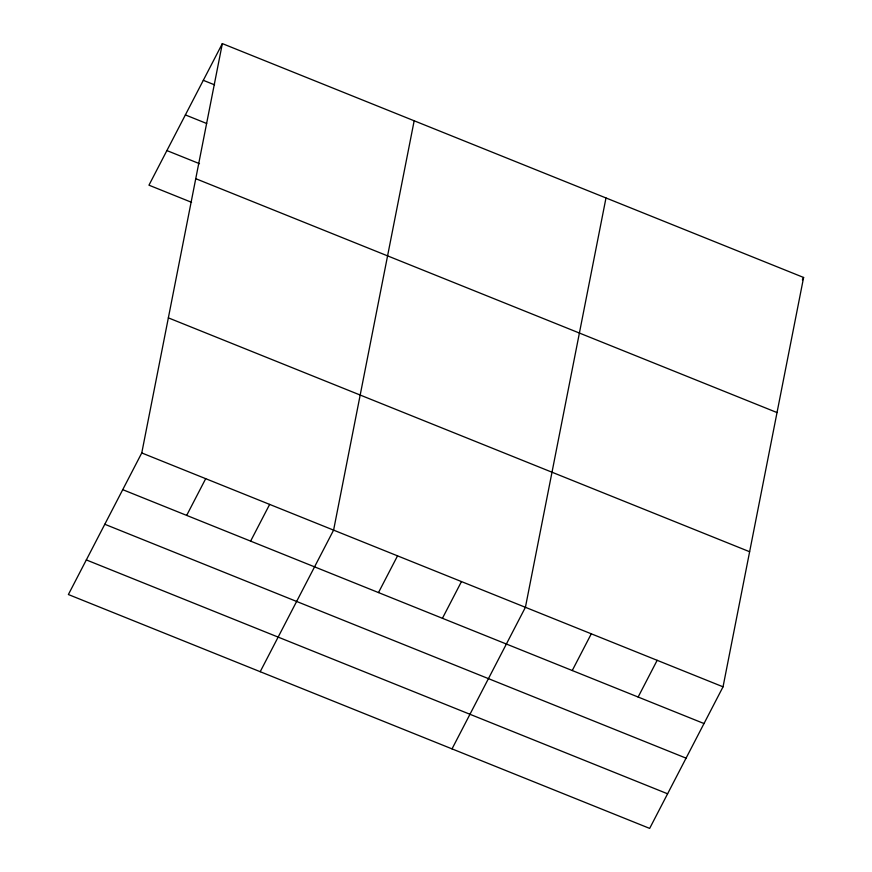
<?xml version="1.0" encoding="UTF-8"?>
<svg xmlns="http://www.w3.org/2000/svg" width="872" height="872" viewBox="0 0 872 872"><rect width="100%" height="100%" fill="white"/><g stroke="black" fill="none" stroke-linecap="round" stroke-linejoin="round"><path stroke-width="1.31" d="M141.765 452.95L222.338 43.6L803.613 277.47L723.041 686.82L649.662 828.4L68.387 594.53L141.765 452.95L723.041 686.82M414.167 120.783L333.595 530.132L260.205 671.702M605.986 197.955L525.413 607.304L452.023 748.885M222.338 43.6L148.959 185.18L191.578 202.326M186.673 515.396L205.705 478.673M250.613 541.12L269.655 504.398M378.492 592.578L397.534 555.856M442.431 618.303L461.473 581.58M572.25 670.535L591.292 633.813M802.393 279.847L803.613 277.47M638.13 697.044L657.161 660.322M203.307 80.322L214.588 84.856M185.376 114.919L206.686 123.497M166.89 150.573L199.492 163.685M195.753 178.684L777.028 412.565M168.361 317.866L749.637 551.736M122.734 489.672L704.009 723.542M104.804 524.268L686.079 758.149M86.317 559.922L667.592 793.793"/></g></svg>
